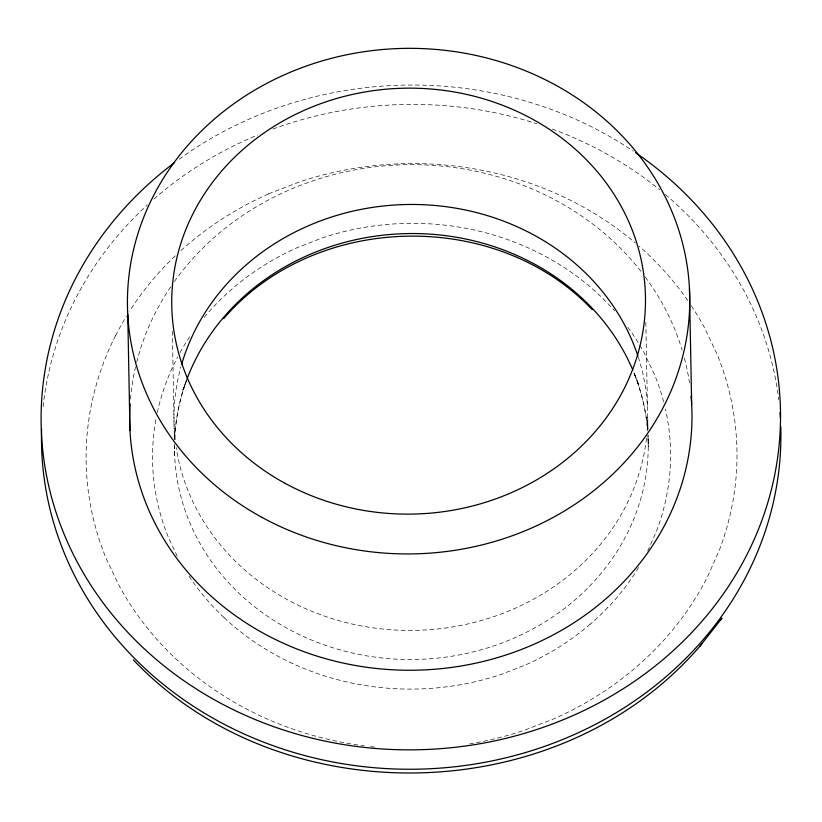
<?xml version="1.0" encoding="UTF-8"?>
<svg xmlns="http://www.w3.org/2000/svg" width="822" height="822" viewBox="0 0 822 822"><rect width="100%" height="100%" fill="white"/><g stroke="black" fill="none" stroke-linecap="round" stroke-linejoin="round"><path stroke-width="0.62" stroke-dasharray="4.11 3.08" d="M174.716 439.441C175.487 419.312 179.545 399.307 186.543 380.411A236.89 212.98 -1.1 0 0 174.665 439.071M186.532 380.278L182.761 390.214L186.44 380.668M647.705 550.987L656.244 531.721A259.649 233.438 -1.1 0 0 669.324 478.199A257.101 231.146 -1.1 0 0 670.3 444.404A260.214 233.951 -1.1 0 0 665.409 409.058M268.496 193.9L299.033 182.052A326.909 293.906 -1.1 0 1 396.368 163.979A322.923 290.33 -1.1 0 1 428.303 163.927A326.581 293.618 -1.1 0 1 503.711 175.25A323.724 291.039 -1.1 0 1 546.764 189.553A326.581 293.608 -1.1 0 1 612.133 225.053A322.943 290.341 -1.1 0 1 635.365 242.952M177.233 556.206L168.489 537.619A260.194 233.921 -1.1 0 1 152.81 468.026A256.988 231.044 -1.1 0 1 153.786 434.222A259.413 233.232 -1.1 0 1 156.108 418.511M633.957 372.972L639.084 385.497L634.152 373.322C641.324 391.436 646.071 410.579 647.541 430.029M648.013 435.968L648.25 446.593L648.034 435.218M645.835 322.214L647.438 406.561M647.911 428.889L647.695 417.514L647.911 429.814M172.343 331.194L174.367 439.154M174.47 444.27L174.726 457.073L174.49 446.459A236.89 212.98 -1.1 0 0 416.62 659.439A236.89 212.98 -1.1 0 0 647.972 435.29M179.155 159.221A369.736 332.407 -1.1 0 1 633.361 151.186M638.252 357.046A236.89 212.98 -1.1 0 1 647.15 431.047M646.482 438.208A236.89 212.98 -1.1 0 1 415.089 630.382A236.89 212.98 -1.1 0 1 176.175 447.558M175.127 439.698A236.89 212.98 -1.1 0 1 180.994 366.653M43.134 406.633A369.736 332.407 -1.1 0 1 147.354 204.914M153.93 199.016A369.736 332.407 -1.1 0 1 257.666 134.983M272.883 129.044A369.736 332.407 -1.1 0 1 536.828 123.732M552.333 129.075A369.736 332.407 -1.1 0 1 659.737 189.831M665.43 194.567A369.736 332.407 -1.1 0 1 778.783 399.934M687.757 300.472A326.909 293.906 -1.1 0 0 647.12 253.464A322.943 290.341 -1.1 0 0 639.043 246.127M691.353 305.774A326.909 293.906 -1.1 0 1 703.879 326.529L716.938 353.933A326.94 293.937 -1.1 0 1 736.635 441.373A323.025 290.423 -1.1 0 1 736.574 470.092A326.231 293.3 -1.1 0 1 718.983 551.079L707.578 576.705A326.231 293.3 -1.1 0 1 667.834 635.622A323.025 290.423 -1.1 0 1 636.105 667.197A326.94 293.937 -1.1 0 1 554.603 718.52L524.076 730.378A326.909 293.906 -1.1 0 1 469.886 743.859M268.496 193.91A326.899 293.906 -1.1 0 0 187.005 245.233A322.882 290.289 -1.1 0 0 180.604 250.874M175.271 255.848A322.882 290.289 -1.1 0 0 155.266 276.808A326.581 293.608 -1.1 0 0 129.568 311.168M115.532 335.725A326.581 293.608 -1.1 0 1 126.434 316.193M115.522 335.725A323.765 291.08 -1.1 0 0 99.431 374.493A326.591 293.618 -1.1 0 0 86.536 442.339A322.912 290.32 -1.1 0 0 86.454 471.047A326.909 293.906 -1.1 0 0 106.172 558.498L119.231 585.901A326.899 293.896 -1.1 0 0 175.99 658.967A322.954 290.351 -1.1 0 0 210.977 687.377A326.591 293.618 -1.1 0 0 276.346 722.867A323.704 291.029 -1.1 0 0 319.398 737.18A326.57 293.608 -1.1 0 0 364.3 745.893M374.431 747.044A326.57 293.608 -1.1 0 1 370.63 746.643M634.173 373.363A236.89 212.98 -1.1 0 1 647.531 429.022M638.571 567.56A259.649 233.438 -1.1 0 1 607.715 607.684M607.797 607.52A257.101 231.146 -1.1 0 1 590.278 624.145M590.268 624.134A260.214 233.951 -1.1 0 1 525.412 664.988L501.112 674.43A260.194 233.921 -1.1 0 1 423.638 688.805A257.039 231.085 -1.1 0 1 386.052 688.065A259.074 232.924 -1.1 0 1 292.951 663.703M292.961 663.693A259.937 233.695 -1.1 0 1 242.48 633.269A257.019 231.074 -1.1 0 1 224.057 617.589M224.067 617.589A260.194 233.921 -1.1 0 1 187.621 574.075M157.321 412.5A259.413 233.232 -1.1 0 1 177.655 356.995M180.039 352.597A259.413 233.232 -1.1 0 1 191.279 334.472M204.257 317.302A259.413 233.232 -1.1 0 1 215.302 304.9A257.009 231.064 -1.1 0 1 232.832 288.286A260.194 233.931 -1.1 0 1 297.698 247.443L321.998 238A260.184 233.921 -1.1 0 1 399.471 223.625A257.039 231.095 -1.1 0 1 437.057 224.365A259.937 233.705 -1.1 0 1 496.519 235.904A257.646 231.629 -1.1 0 1 530.149 248.737A259.927 233.684 -1.1 0 1 580.63 279.161A257.039 231.095 -1.1 0 1 599.053 294.841A260.194 233.921 -1.1 0 1 614.651 310.942M627.823 327.269A260.194 233.921 -1.1 0 1 644.222 352.998L654.61 374.811A260.214 233.951 -1.1 0 1 663.714 402.092M130.482 399.102A281.175 252.786 -1.1 0 1 135.548 366.941M136.688 362.225A281.175 252.786 -1.1 0 1 170.812 286.631M174.367 281.525A281.175 252.786 -1.1 0 1 642.239 273.027M645.229 277.014A281.175 252.786 -1.1 0 1 682.085 349.997M684.397 358.156A281.175 252.786 -1.1 0 1 689.504 382.97"/><path stroke-width="1.23" d="M133.4 659.943C281.792 816.123 559.505 809.526 700.025 646.071L701.824 643.77M720 620.661L721.932 618.195L700.025 646.071M223.666 318.648C314.713 212.395 496.026 208.079 592.2 309.627M689.453 288.224L691.672 404.527M127.749 314.066L129.958 430.368M635.447 152.604A369.736 332.407 -1.1 0 1 686.966 637.461A369.736 332.407 -1.1 0 1 145.155 649.606A369.736 332.407 -1.1 0 1 174.13 162.931M181.672 364.269A236.89 212.98 -1.1 0 1 406.931 204.503A236.89 212.98 -1.1 0 1 637.862 355.885M780.777 426.69A369.736 332.407 -1.1 0 1 411.082 769.248A369.736 332.407 -1.1 0 1 41.603 429.197M780.027 412.603A369.736 332.407 -1.1 0 1 780.376 417.72M186.892 379.312A236.89 212.98 -1.1 0 1 406.777 233.592A236.89 212.98 -1.1 0 1 632.745 369.921M691.076 396.122A281.175 252.786 -1.1 0 1 414.011 670.218A281.175 252.786 -1.1 0 1 130.123 403.9M262.136 517.47A281.175 252.786 -1.1 0 0 689.679 306.267A281.175 252.786 -1.1 0 0 273.983 79.693A281.175 252.786 -1.1 0 0 262.136 517.47M285.203 483.398A236.89 212.98 -1.1 0 0 645.414 305.465A236.89 212.98 -1.1 0 0 295.19 114.566A236.89 212.98 -1.1 0 0 285.203 483.398"/></g></svg>
